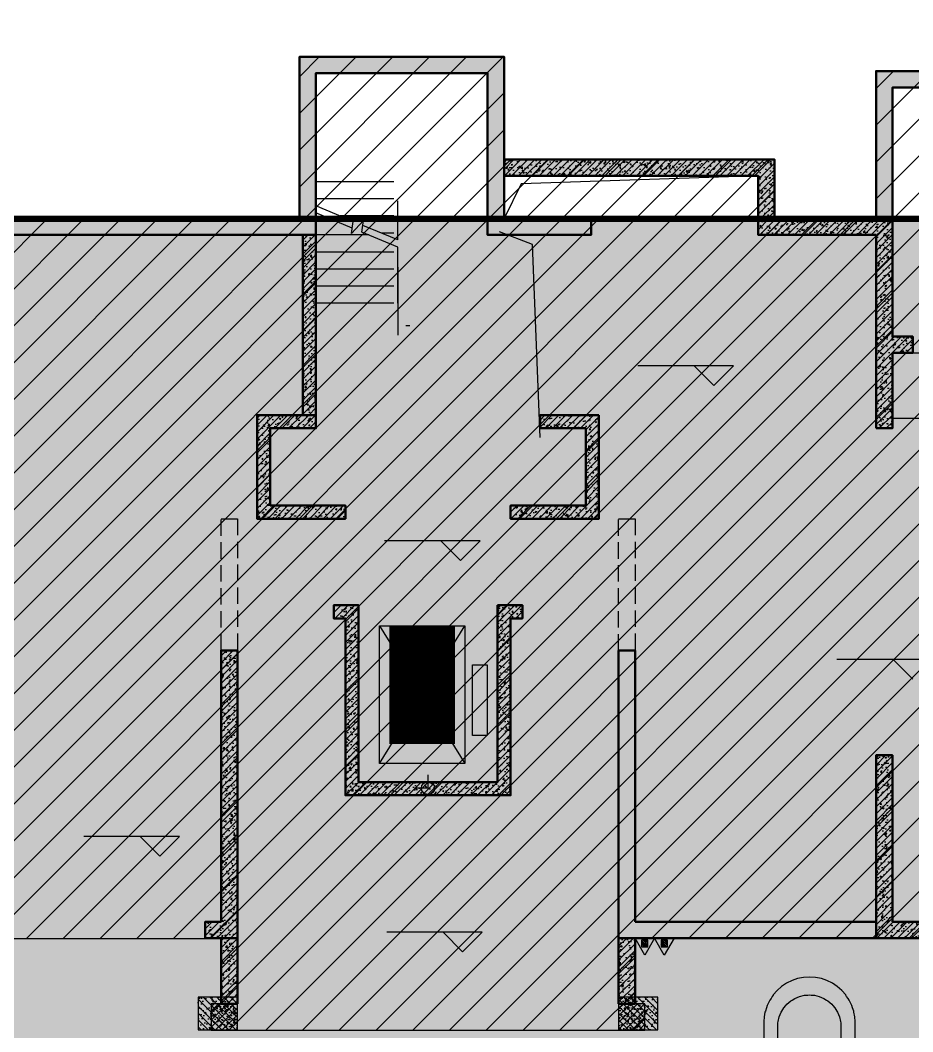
# Model space of a CAD drawing. Extents: x -1338203 to 1886333, y -530034 to 1031844.
# Drawn here: x 773082 to 786707, y 119921 to 135356 of the extents above; entities that cross this region are included whole.
import ezdxf

# ---------------------------------------------------------------- set-up
doc = ezdxf.new("R2010")
doc.units = 0
doc.header["$LTSCALE"] = 1000
doc.header["$MEASUREMENT"] = 0
doc.linetypes.add('A-07-平面B1$0$DASH', pattern=[0.35, 0.25, -0.1])
for name, color, linetype in [('A-07-平面B1$0$0A-A-SYMB-ELEV', 150, 'Continuous'), ('A-07-平面B1$0$0A-B-D&W', 135, 'Continuous'), ('A-07-平面B1$0$0A-E-EVTR', 2, 'Continuous'), ('A-07-平面B1$0$0A-E-STRS', 2, 'Continuous'), ('A-07-平面B1$0$0A-O-HOLE', 52, 'Continuous'), ('A-07-平面B1$0$0A-P-PKNG-STRP', 40, 'Continuous'), ('A-07-平面B1$0$A01-125-交通核文字编号B2$0$0A-A-SYMB-ELEV', 150, 'Continuous'), ('A-FIRE', 7, 'Continuous'), ('p-a-core', 1, 'Continuous'), ('S-07-墙柱B1_1$0$0S-CC-LINE', 52, 'Continuous'), ('S-07-墙柱B1_1$0$0S-CW-HATCH', 251, 'Continuous'), ('S-07-墙柱B1_1$0$0S-CW-HATCH-UP', 251, 'Continuous'), ('S001地下一墙柱$0$S001地下一墙柱$0$0S-CC-LINE', 52, 'Continuous'), ('S001地下一墙柱$0$S001地下一墙柱$0$0S-CW-HATCH', 251, 'Continuous'), ('S001地下一墙柱$0$S001地下一墙柱$0$0S-CW-HATCH-UP', 251, 'Continuous'), ('地面指向箭头', 7, 'Continuous'), ('负一层消火栓$0$0P-EQUIP-FH', 7, 'Continuous')]:
    doc.layers.add(name, color=color, linetype=linetype)
doc.layers.add('A-07-平面B1$0$A01-125-交通核文字编号B2$0$AAD-A-MARK', color=6, linetype='Continuous', plot=False)
doc.layers.add('A-07-平面B1$0$AAD-A-MARK', color=6, linetype='Continuous', plot=False)
doc.layers.add('p-h-walkable', color=7, linetype='Continuous', lineweight=70, true_color=0xf0f0f0)
doc.layers.add('S-07-墙柱B1_1$0$0S-CW-LINE', color=7, linetype='Continuous', lineweight=50)
doc.layers.add('S001地下一墙柱$0$S001地下一墙柱$0$0S-CW-LINE', color=7, linetype='Continuous', lineweight=50)
pattern_1 = [(45, (758006.6, 123639.074), (-53.03301, 53.03301), []), (50, (758006.6, 123639.07), (215.1781, -18.8256), [22.5, -247.5]), (355, (758006.6, 123639.07), (-41.6254, 225.6576), [18, -198]), (100.4514, (758024.53, 123637.5), (173.5528, 206.8319), [19.122, -210.3426]), (46.1842, (758006.6, 123699.07), (320.1723, -49.6557), [33.75, -371.25]), (96.6356, (758033.28, 123694.94), (280.3988, 292.2354), [28.683, -315.514]), (351.1842, (758006.6, 123699.07), (280.3986, 292.2356), [27, -297]), (21, (758036.6, 123684.07), (179.0721, -120.7857), [22.5, -247.5]), (326, (758036.6, 123684.07), (72.9946, 217.545), [18, -198]), (71.4514, (758051.52, 123674), (252.0668, 96.7591), [19.122, -210.3426]), (37.5, (758006.6, 123639.07), (3.64796, 99.86816), [0, -195.6, 0, -201, 0, -198.75]), (7.5, (758006.6, 123639.07), (78.92086, 118.3235), [0, -114.6, 0, -191.1, 0, -75.75]), (327.5, (757939.7, 123639.07), (160.14673, -6.76646), [0, -75, 0, -234, 0, -310.5]), (317.5, (757909.7, 123639.07), (174.95585, 30.0315), [0, -97.5, 0, -155.4, 0, -220.5])]
pattern_2 = [(45, (758006.6, 123639.074), (-53.033, 53.033), []), (50, (758006.6, 123639.07), (215.1781, -18.8256), [22.5, -247.5]), (355, (758006.6, 123639.07), (-41.6254, 225.6576), [18, -198]), (100.4514, (758024.53, 123637.5), (173.5528, 206.8319), [19.122, -210.3426]), (46.1842, (758006.6, 123699.07), (320.1723, -49.6557), [33.75, -371.25]), (96.6356, (758033.28, 123694.94), (280.3988, 292.2354), [28.683, -315.514]), (351.1842, (758006.6, 123699.07), (280.3986, 292.2356), [27, -297]), (21, (758036.6, 123684.07), (179.0721, -120.7857), [22.5, -247.5]), (326, (758036.6, 123684.07), (72.9946, 217.545), [18, -198]), (71.4514, (758051.52, 123674), (252.0668, 96.7591), [19.122, -210.3426]), (37.5, (758006.6, 123639.07), (3.64796, 99.86816), [0, -195.6, 0, -201, 0, -198.75]), (7.5, (758006.6, 123639.07), (78.92086, 118.3235), [0, -114.6, 0, -191.1, 0, -75.75]), (327.5, (757939.7, 123639.07), (160.14673, -6.76646), [0, -75, 0, -234, 0, -310.5]), (317.5, (757909.7, 123639.07), (174.95585, 30.0315), [0, -97.5, 0, -155.4, 0, -220.5])]

# ---------------------------------------------------------------- blocks, each defined once
blk = doc.blocks.new('负一层消火栓$0$$TwtSys$00000546')
h = blk.add_hatch()
h.set_pattern_fill('ANSI31', color=256, scale=200, style=0)
h.set_pattern_definition([(45, (-38543.802, -6670.83), (-17.67767, 17.67767), [])])
h.paths.add_polyline_path([(-65, 174), (65, 174), (65, 44), (-65, 44)])
for points in [[(0, 344), (-198, 0), (198, 0)], [(-65, 174), (65, 174), (65, 44), (-65, 44)]]:
    blk.add_lwpolyline(points, close=True)
blk = doc.blocks.new('负一层消火栓')
at = {"layer": '负一层消火栓$0$0P-EQUIP-FH', "xscale": -0.75, "yscale": 0.75, "zscale": 0.75, "rotation": 180}
for p in [(16250, -185540), (16548, -185540)]:
    blk.add_blockref('负一层消火栓$0$$TwtSys$00000546', p, dxfattribs=at)
blk = doc.blocks.new('JTDT')
at = {"layer": 'A-FIRE'}
h = blk.add_hatch(color=251, dxfattribs=at)
h.dxf.hatch_style = 1
h.paths.add_polyline_path([(189165, 82916), (189162, 82988), (189159, 82988), (189147, 83060), (189144, 83075), (189126, 83123), (189114, 83162), (189105, 83180), (189081, 83230), (189072, 83245), (189057, 83269), (189036, 83299), (189024, 83317), (189021, 83320), (189021, 83323), (188961, 83389), (188893, 83449), (188818, 83500), (188734, 83542), (188650, 83571), (188561, 83586), (188468, 83592), (188378, 83586), (188288, 83571), (188202, 83542), (188118, 83500), (188043, 83449), (187974, 83389), (187915, 83323), (187915, 83320), (187912, 83317), (187900, 83299), (187882, 83269), (187864, 83245), (187858, 83230), (187831, 83180), (187822, 83162), (187810, 83123), (187795, 83075), (187789, 83060), (187777, 82988), (187771, 82916), (187771, 82895), (187771, 82839), (187771, 81938), (187559, 81938), (187559, 81935), (187867, 80625), (187876, 80592), (187882, 80625), (188190, 81935), (187983, 81935), (187983, 81938), (187983, 82839), (187986, 82895), (187989, 82916), (188007, 82988), (188037, 83060), (188046, 83075), (188076, 83123), (188109, 83162), (188124, 83180), (188184, 83230), (188205, 83245), (188247, 83269), (188318, 83299), (188390, 83317), (188441, 83320), (188468, 83323), (188492, 83320), (188543, 83317), (188615, 83299), (188686, 83269), (188728, 83245), (188749, 83230), (188809, 83180), (188824, 83162), (188857, 83123), (188887, 83075), (188896, 83060), (188926, 82988), (188944, 82916), (188947, 82895), (188949, 82839), (188949, 80625), (189168, 80625), (189168, 82839), (189168, 82895)])
at = {"layer": '地面指向箭头', "color": 251, "linetype": 'Continuous'}
blk.add_lwpolyline([(189165, 82916), (189162, 82988), (189159, 82988), (189147, 83060), (189144, 83075), (189126, 83123), (189114, 83162), (189105, 83180), (189081, 83230), (189072, 83245), (189057, 83269), (189036, 83299), (189024, 83317), (189021, 83320), (189021, 83323), (188961, 83389), (188893, 83449), (188818, 83500), (188734, 83542), (188650, 83571), (188561, 83586), (188468, 83592), (188378, 83586), (188288, 83571), (188202, 83542), (188118, 83500), (188043, 83449), (187974, 83389), (187915, 83323), (187915, 83320), (187912, 83317), (187900, 83299), (187882, 83269), (187864, 83245), (187858, 83230), (187831, 83180), (187822, 83162), (187810, 83123), (187795, 83075), (187789, 83060), (187777, 82988), (187771, 82916), (187771, 82895), (187771, 82839), (187771, 81938), (187559, 81938), (187559, 81935), (187867, 80625), (187876, 80592), (187882, 80625), (188190, 81935), (187983, 81935), (187983, 81938), (187983, 82839), (187986, 82895), (187989, 82916), (188007, 82988), (188037, 83060), (188046, 83075), (188076, 83123), (188109, 83162), (188124, 83180), (188184, 83230), (188205, 83245), (188247, 83269), (188318, 83299), (188390, 83317), (188441, 83320), (188468, 83323), (188492, 83320), (188543, 83317), (188615, 83299), (188686, 83269), (188728, 83245), (188749, 83230), (188809, 83180), (188824, 83162), (188857, 83123), (188887, 83075), (188896, 83060), (188926, 82988), (188944, 82916), (188947, 82895), (188949, 82839), (188949, 80625), (189168, 80625), (189168, 82839), (189168, 82895), (189165, 82916)], dxfattribs=at)
blk = doc.blocks.new('A$C9cb663f1')
at = {"layer": '地面指向箭头', "color": 251}
blk.add_blockref('JTDT', (184015, -324601), dxfattribs=at)
blk = doc.blocks.new('A-07-平面B1$0$A$C725c848c')
at = {"layer": 'A-07-平面B1$0$A01-125-交通核文字编号B2$0$0A-A-SYMB-ELEV'}
for p, q in [((-495, 3474), (-795, 3774)), ((-795, 3774), (664, 3774)), ((-495, 3474), (-195, 3774)), ((22095, 3774), (20636, 3774)), ((21795, 3474), (21495, 3774)), ((21795, 3474), (22095, 3774))]:
    blk.add_line(p, q, dxfattribs=at)
at = {"layer": 'A-07-平面B1$0$A01-125-交通核文字编号B2$0$AAD-A-MARK'}
for p, q in [((0, 0), (0, 200)), ((21300, 0), (21300, 200)), ((0, 0), (200, 0)), ((21300, 0), (21100, 0))]:
    blk.add_line(p, q, dxfattribs=at)
for centre in [(0, 0), (21300, 0)]:
    blk.add_circle(centre, 100, dxfattribs=at)
blk = doc.blocks.new('A-07-平面B1$0$zsdg')
at = {"layer": 'A-07-平面B1$0$0A-E-STRS'}
for p, q in [((460, 8364), (460, 8960)), ((1710, 8884), (1710, 8960)), ((1143, 8648), (1710, 8884)), ((1009, 8484), (985, 8661)), ((985, 8661), (1167, 8463)), ((1167, 8463), (1143, 8648)), ((1156, 8546), (1710, 8776)), ((1528, 8700), (1710, 8700)), ((1710, 7400), (1710, 8776)), ((460, 8364), (995, 8587)), ((460, 8256), (1009, 8484)), ((903, 8440), (1710, 8440)), ((460, 7400), (460, 8256)), ((520, 8180), (1710, 8180)), ((460, 7950), (460, 6910)), ((520, 7920), (1710, 7920)), ((520, 7660), (1710, 7660)), ((520, 7400), (1710, 7400))]:
    blk.add_line(p, q, dxfattribs=at)
at = {"layer": 'A-07-平面B1$0$0A-E-STRS', "flags": 128}
for points in [[(520, 9250), (1710, 9250)], [(520, 8990), (1710, 8990)], [(520, 8730), (1339, 8730)], [(520, 8470), (714, 8470)]]:
    blk.add_lwpolyline(points, dxfattribs=at)
blk = doc.blocks.new('A-07-平面B1$0$xx')
at = {"layer": 'A-07-平面B1$0$0A-E-EVTR'}
for p, q in [((1798, 2385), (498, 2385)), ((498, 2385), (498, 285)), ((1798, 285), (498, 2385)), ((1798, 2385), (498, 285)), ((1798, 285), (1798, 2385)), ((381, 1791), (156, 1791)), ((156, 1791), (156, 711)), ((381, 711), (381, 1791)), ((156, 711), (381, 711)), ((498, 285), (1798, 285))]:
    blk.add_line(p, q, dxfattribs=at)
blk = doc.blocks.new('A-07-平面B1$0$A$Ca166e5b7')
at = {"flags": 128}
for points in [[(340, 7060), (280, 7060)], [(20960, 7060), (21020, 7060)]]:
    blk.add_lwpolyline(points, dxfattribs=at)
at = {"layer": 'A-07-平面B1$0$0A-O-HOLE', "flags": 128}
for points in [[(-1710, 5350), (-1593, 8294), (-1090, 8490)], [(23010, 5350), (22893, 8294), (22390, 8490)]]:
    blk.add_lwpolyline(points, dxfattribs=at)
at = {"layer": 'A-07-平面B1$0$AAD-A-MARK'}
for p, q in [((0, 0), (0, 200)), ((21300, 0), (21300, 200)), ((0, 0), (200, 0)), ((21300, 0), (21100, 0))]:
    blk.add_line(p, q, dxfattribs=at)
for centre in [(0, 0), (21300, 0)]:
    blk.add_circle(centre, 100, dxfattribs=at)
for name, p in [('A-07-平面B1$0$zsdg', (0, 0)), ('A-07-平面B1$0$xx', (-1060, 90))]:
    blk.add_blockref(name, p)
at = {"xscale": -1}
for name, p in [('A-07-平面B1$0$zsdg', (21300, 0)), ('A-07-平面B1$0$xx', (22360, 90))]:
    blk.add_blockref(name, p, dxfattribs=at)
blk = doc.blocks.new('A-07-平面B1')
at = {"layer": 'A-07-平面B1$0$0A-A-SYMB-ELEV'}
for p, q in [((25962, 6444), (24504, 6444)), ((25662, 6144), (25362, 6444)), ((25662, 6144), (25962, 6444)), ((29002, 1963), (27543, 1963)), ((28702, 1663), (28402, 1963)), ((17506, -737), (16048, -737)), ((17206, -1037), (16906, -737)), ((17206, -1037), (17506, -737)), ((22129, -2200), (20670, -2200)), ((21829, -2500), (21529, -2200)), ((21829, -2500), (22129, -2200))]:
    blk.add_line(p, q, dxfattribs=at)
at = {"layer": 'A-07-平面B1$0$0A-B-D&W', "linetype": 'A-07-平面B1$0$DASH'}
for points in [[(18390, 2100), (18140, 2100), (18140, 4110), (18390, 4110)], [(24460, 2100), (24210, 2100), (24210, 4110), (24460, 4110)]]:
    blk.add_lwpolyline(points, close=True, dxfattribs=at)
at = {"layer": 'A-07-平面B1$0$0A-O-HOLE', "flags": 128}
blk.add_lwpolyline([(26340, 9340), (22722, 9219), (22460, 8690)], dxfattribs=at)
at = {"layer": 'A-07-平面B1$0$0A-P-PKNG-STRP'}
blk.add_lwpolyline([(28390, 6640), (31000, 6640), (31000, 5640), (28390, 5640)], close=True, dxfattribs=at)
at = {"layer": 'A-07-平面B1$0$AAD-A-MARK'}
for q in [(21300, 200), (21100, 0)]:
    blk.add_line((21300, 0), q, dxfattribs=at)
blk.add_circle((21300, 0), 100, dxfattribs=at)
for name in ['A-07-平面B1$0$A$Ca166e5b7', 'A-07-平面B1$0$A$C725c848c']:
    blk.add_blockref(name, (0, 0))

msp = doc.modelspace()

# ---------------------------------------------------------------- hatches: boundary and pattern name
at = {"ltscale": 0.002}
h = msp.add_hatch(dxfattribs=at)
h.set_pattern_fill('ANSI31', color=8, scale=250)
h.set_pattern_definition([(45, (321361.53, 273451.68), (-280.633, 280.633), [])])
h.paths.add_polyline_path([(768656.6, 121345.6), (776146.6, 121345.6), (776146.6, 120345.6), (775996.6, 120345.6), (775996.6, 119945.6), (782616.6, 119945.6), (782616.6, 120345.6), (782466.6, 120345.6), (782466.6, 121345.6), (790056.6, 121345.6), (790056.6, 123225.6), (794426.6, 123225.6), (794426.6, 134575.6), (786146.6, 134575.6), (786146.6, 132325.6), (784596.5, 132325.6), (784596.5, 133225.6), (780466.6, 133225.6), (780466.6, 134795.6), (777346.6, 134795.6), (777346.6, 132325.6), (759966.6, 132325.6), (759966.6, 134795.6), (756846.6, 134795.6), (756846.6, 133225.6), (752716.7, 133225.6), (752716.7, 132325.6), (750916.6, 132325.6), (750916.6, 130525.6), (748056.6, 130525.6), (748056.6, 127325.6), (747256.6, 127325.6), (747256.6, 125275.6), (746356.6, 125275.6), (746356.6, 121345.6), (754846.6, 121345.6), (754846.6, 120345.6), (754696.6, 120345.6), (754696.6, 119945.6), (761316.6, 119945.6), (761316.6, 120345.6), (761166.6, 120345.6), (761166.6, 121345.6), (765006.6, 121345.6)])
at = {"layer": 'p-h-walkable', "ltscale": 0.002}
h = msp.add_hatch(color=256, dxfattribs=at)
h.dxf.hatch_style = 1
h.paths.add_polyline_path([(633826.6, 244460.7), (640276.6, 244575.6), (640576.6, 234544.8), (645576.7, 234544.6), (645576.7, 209278.9), (732355.9, 209029), (732355.1, 235229.9), (738506.7, 235229.9), (738506.6, 268838.9), (732734.3, 268838.9), (732734.3, 272898.9), (711963.1, 272898.9), (711963.1, 278984.7), (717256.7, 278984.7), (717256.7, 284049), (733571.6, 284135.6), (733996.6, 290449.1), (739216.6, 290449.1), (739766.6, 284299.1), (754626.6, 284299.1), (755296.6, 290449.1), (760516.6, 290449.1), (760816.6, 283049.1), (760816.3, 275879.2), (775122.6, 275879.2), (776006.6, 274138.9), (776006.6, 259429.1), (778716.6, 259429.1), (778716.6, 238849.1), (783416.6, 238849.1), (783416.6, 237229.1), (782066.6, 237229.1), (782066.6, 234429.1), (779546.6, 234429.1), (779546.6, 237129.1), (773916.6, 237129.1), (773916.6, 243229.1), (764306.6, 243225.6), (764306.6, 236639.1), (760766.6, 236639.1), (760766.6, 234429.1), (758246.6, 234429.1), (758246.6, 238649.1), (762116.6, 238649.1), (762116.6, 243225.6), (748656.6, 243225.6), (748756.3, 207529.1), (800106.6, 207528.9), (800206.7, 201639.7), (812908.2, 202239.1), (812576.6, 180449.3), (744206, 180449.3), (744206, 173439), (728556.7, 173439), (728556.6, 122289.1), (746356.6, 122289.1), (750916.6, 132325.6), (842896.6, 132325.6), (843211.6, 121345.6), (839116.6, 121345.6), (839116.6, 93449.1), (864906.6, 93449.1), (864906.6, 79694), (875856.6, 74929.1), (875856.6, 65749.1), (834560.6, 65749.1), (839142.9, 28436.3), (869465.5, 32160.2), (871163.4, 18334), (873704.3, 18646.1), (877328.9, 5540.2), (761876.2, -8638.5), (761133.2, 2082.3), (764950.9, 5291.5), (763253.1, 19116.3), (799242.7, 23536.1), (793807.6, 65749.1), (750756.6, 65749.1), (751556.6, 81645.6), (636016.6, 81645.6), (636016.6, 96345.6), (629416.6, 96345.6), (629416.6, 118203.2), (622306.6, 118203.2), (622286.6, 139083.2), (644406.6, 137003.2), (644406.6, 129968.2), (656656.6, 129968.2), (656406.6, 138083.2), (712156.6, 138083.2), (711856.6, 184449.1), (581811.6, 184349.1), (581826.6, 197199.1), (585876.6, 197449.1), (585976.6, 209279), (629226.6, 209578.9), (628926.8, 236145.4), (633826.6, 236145.6)])
at = {"layer": 'S-07-墙柱B1_1$0$0S-CW-HATCH'}
h = msp.add_hatch(color=256, dxfattribs=at)
h.dxf.hatch_style = 1
h.paths.add_polyline_path([(755416.6, 132329.1), (756846.6, 132329.1), (756846.6, 134799.1), (759966.6, 134799.1), (759966.6, 132329.1), (777346.6, 132329.1), (777346.6, 134799.1), (780466.6, 134799.1), (780466.6, 132329.1), (781796.6, 132329.1), (781796.6, 132079.1), (780216.6, 132079.1), (780216.6, 134549.1), (777596.6, 134549.1), (777596.6, 132079.1), (772416.6, 132079.1), (772416.6, 127349.1), (772216.6, 127349.1), (772216.6, 132079.1), (765096.6, 132079.1), (765096.6, 127349.1), (764896.6, 127349.1), (764896.6, 132079.1), (759716.6, 132079.1), (759716.6, 134549.1), (757096.6, 134549.1), (757096.6, 132079.1), (755416.6, 132079.1)])
h = msp.add_hatch(color=256, dxfattribs=at)
h.dxf.hatch_style = 1
h.paths.add_polyline_path([(780466.6, 133229.1), (784596.5, 133229.1), (784596.5, 132329.1), (784346.5, 132329.1), (784346.5, 132979.1), (780466.6, 132979.1)])
h = msp.add_hatch(color=256, dxfattribs=at)
h.dxf.hatch_style = 1
h.paths.add_polyline_path([(786146.6, 129129.3), (786146.6, 132079.3), (784346.5, 132079.3), (784346.5, 132329.1), (786396.6, 132329.3), (786396.8, 130529.3), (786706.6, 130529.3), (786706.6, 130279.3), (786396.6, 130279.3), (786396.6, 129129.3)])
h = msp.add_hatch(color=256, dxfattribs=at)
h.dxf.hatch_style = 1
h.paths.add_polyline_path([(777596.6, 129329.1), (777396.6, 129329.1), (777396.6, 132079.1), (777596.6, 132079.1)])
h = msp.add_hatch(color=256, dxfattribs=at)
h.dxf.hatch_style = 1
h.paths.add_polyline_path([(776896.6, 127949.1), (778046.6, 127949.1), (778046.6, 127749.1), (776696.6, 127749.1), (776696.6, 129329.1), (777596.6, 129329.1), (777596.6, 129129.1), (776896.6, 129129.1)])
h = msp.add_hatch(color=256, dxfattribs=at)
h.dxf.hatch_style = 1
h.paths.add_polyline_path([(781916.6, 129329.1), (781916.6, 127749.1), (780566.6, 127749.1), (780566.6, 127949.1), (781716.6, 127949.1), (781716.6, 129129.1), (781016.6, 129129.1), (781016.6, 129329.1)])
h = msp.add_hatch(color=256, dxfattribs=at)
h.dxf.hatch_style = 1
h.paths.add_polyline_path([(780366.6, 126429.1), (780746.6, 126429.1), (780746.6, 126229.1), (780566.6, 126229.1), (780566.6, 123529.1), (778046.6, 123529.1), (778046.6, 126229.1), (777866.6, 126229.1), (777866.6, 126429.1), (778246.6, 126429.1), (778246.6, 123729.1), (780366.6, 123729.1)])
h = msp.add_hatch(color=256, dxfattribs=at)
h.dxf.hatch_style = 1
h.paths.add_polyline_path([(776396.6, 121349.1), (775906.6, 121349.1), (775906.6, 121599.1), (776146.6, 121599.1), (776146.6, 125739.1), (776396.6, 125739.1)])
h = msp.add_hatch(color=256, dxfattribs=at)
h.dxf.hatch_style = 1
h.paths.add_polyline_path([(782466.6, 121599.1), (786146.6, 121599.1), (786146.6, 121349.1), (782216.6, 121349.1), (782216.6, 125739.1), (782466.6, 125739.1)])
h = msp.add_hatch(color=256, dxfattribs=at)
h.dxf.hatch_style = 1
h.paths.add_polyline_path([(786396.6, 121599.1), (789806.6, 121599.1), (789806.6, 121349.1), (786146.6, 121349.1), (786146.6, 124139.1), (786396.6, 124139.1)])
h = msp.add_hatch(color=256, dxfattribs=at)
h.dxf.hatch_style = 1
h.paths.add_polyline_path([(776396.6, 121349.1), (776146.6, 121349.1), (776146.6, 120349.1), (776396.6, 120349.1)])
h = msp.add_hatch(color=256, dxfattribs=at)
h.dxf.hatch_style = 1
h.paths.add_polyline_path([(782216.6, 121349.1), (782466.6, 121349.1), (782466.6, 120349.1), (782216.6, 120349.1)])
h = msp.add_hatch(color=256, dxfattribs=at)
h.dxf.hatch_style = 1
h.paths.add_polyline_path([(776396.6, 120349.1), (775996.6, 120349.1), (775996.6, 119949.1), (776396.6, 119949.1)])
h = msp.add_hatch(color=256, dxfattribs=at)
h.dxf.hatch_style = 1
h.paths.add_polyline_path([(782616.6, 120349.1), (782216.6, 120349.1), (782216.6, 119949.1), (782616.6, 119949.1)])
at = {"layer": 'S-07-墙柱B1_1$0$0S-CW-HATCH-UP'}
h = msp.add_hatch(dxfattribs=at)
h.set_pattern_fill('钢筋混凝土', color=256, scale=30)
h.set_pattern_definition(pattern_2)
h.paths.add_polyline_path([(755416.6, 132329.1), (756846.6, 132329.1), (756846.6, 134799.1), (759966.6, 134799.1), (759966.6, 132329.1), (777346.6, 132329.1), (777346.6, 134799.1), (780466.6, 134799.1), (780466.6, 132329.1), (781796.6, 132329.1), (781796.6, 132079.1), (780216.6, 132079.1), (780216.6, 134549.1), (777596.6, 134549.1), (777596.6, 132079.1), (772416.6, 132079.1), (772416.6, 127349.1), (772216.6, 127349.1), (772216.6, 132079.1), (765096.6, 132079.1), (765096.6, 127349.1), (764896.6, 127349.1), (764896.6, 132079.1), (759716.6, 132079.1), (759716.6, 134549.1), (757096.6, 134549.1), (757096.6, 132079.1), (755416.6, 132079.1)])
h = msp.add_hatch(dxfattribs=at)
h.set_pattern_fill('钢筋混凝土', color=256, scale=30)
h.set_pattern_definition([(45, (-1835359.845, 760007.91), (-53.0330086, 53.0330086), []), (50, (-1835359.84, 760007.9), (215.178055, -18.82564), [22.5, -247.5]), (355, (-1835359.84, 760007.9), (-41.6254, 225.65764), [18, -198]), (100.4514, (-1835341.91, 760006.34), (173.552815, 206.831863), [19.122057, -210.342634]), (46.1842, (-1835359.84, 760067.9), (320.172315, -49.655704), [33.75, -371.25]), (96.6356, (-1835333.16, 760063.77), (280.39881, 292.23536), [28.683086, -315.5139]), (351.1842, (-1835359.84, 760067.9), (280.398584, 292.23558), [27, -297]), (21, (-1835329.84, 760052.9), (179.072116, -120.785667), [22.5, -247.5]), (326, (-1835329.84, 760052.9), (72.9946, 217.545014), [18, -198]), (71.4514, (-1835314.92, 760042.84), (252.066789, 96.759149), [19.122057, -210.342634]), (37.5, (-1835359.845, 760007.91), (3.6479566, 99.8681561), [0, -195.6, 0, -201, 0, -198.75]), (7.5, (-1835359.84, 760007.91), (78.9208612, 118.3235136), [0, -114.6, 0, -191.1, 0, -75.75]), (327.5, (-1835426.745, 760007.91), (160.1467309, -6.7664615), [0, -75, 0, -234, 0, -310.5]), (317.5, (-1835456.74, 760007.91), (174.955851, 30.031495), [0, -97.5, 0, -155.4, 0, -220.5])])
h.paths.add_polyline_path([(780466.6, 133229.1), (784596.5, 133229.1), (784596.5, 132329.1), (784346.5, 132329.1), (784346.5, 132979.1), (780466.6, 132979.1)])
h = msp.add_hatch(dxfattribs=at)
h.set_pattern_fill('钢筋混凝土', color=256, scale=30)
h.set_pattern_definition(pattern_2)
h.paths.add_polyline_path([(786146.6, 129129.3), (786146.6, 132079.3), (784346.5, 132079.3), (784346.5, 132329.1), (786396.6, 132329.3), (786396.8, 130529.3), (786706.6, 130529.3), (786706.6, 130279.3), (786396.6, 130279.3), (786396.6, 129129.3)])
h = msp.add_hatch(dxfattribs=at)
h.set_pattern_fill('钢筋混凝土', color=256, scale=30)
h.set_pattern_definition(pattern_1)
h.paths.add_polyline_path([(777596.6, 129329.1), (777396.6, 129329.1), (777396.6, 132079.1), (777596.6, 132079.1)])
h = msp.add_hatch(dxfattribs=at)
h.set_pattern_fill('钢筋混凝土', color=256, scale=30)
h.set_pattern_definition(pattern_1)
h.paths.add_polyline_path([(776896.6, 127949.1), (778046.6, 127949.1), (778046.6, 127749.1), (776696.6, 127749.1), (776696.6, 129329.1), (777596.6, 129329.1), (777596.6, 129129.1), (776896.6, 129129.1)])
h = msp.add_hatch(dxfattribs=at)
h.set_pattern_fill('钢筋混凝土', color=256, scale=30)
h.set_pattern_definition(pattern_1)
h.paths.add_polyline_path([(781916.6, 129329.1), (781916.6, 127749.1), (780566.6, 127749.1), (780566.6, 127949.1), (781716.6, 127949.1), (781716.6, 129129.1), (781016.6, 129129.1), (781016.6, 129329.1)])
h = msp.add_hatch(dxfattribs=at)
h.set_pattern_fill('钢筋混凝土', color=256, scale=30)
h.set_pattern_definition(pattern_1)
h.paths.add_polyline_path([(780366.6, 126429.1), (780746.6, 126429.1), (780746.6, 126229.1), (780566.6, 126229.1), (780566.6, 123529.1), (778046.6, 123529.1), (778046.6, 126229.1), (777866.6, 126229.1), (777866.6, 126429.1), (778246.6, 126429.1), (778246.6, 123729.1), (780366.6, 123729.1)])
h = msp.add_hatch(dxfattribs=at)
h.set_pattern_fill('钢筋混凝土', color=256, scale=30)
h.set_pattern_definition(pattern_1)
h.paths.add_polyline_path([(776396.6, 121349.1), (775906.6, 121349.1), (775906.6, 121599.1), (776146.6, 121599.1), (776146.6, 125739.1), (776396.6, 125739.1)])
h = msp.add_hatch(dxfattribs=at)
h.set_pattern_fill('钢筋混凝土', color=256, scale=30)
h.set_pattern_definition(pattern_1)
h.paths.add_polyline_path([(782466.6, 121599.1), (786146.6, 121599.1), (786146.6, 121349.1), (782216.6, 121349.1), (782216.6, 125739.1), (782466.6, 125739.1)])
h = msp.add_hatch(dxfattribs=at)
h.set_pattern_fill('钢筋混凝土', color=256, scale=30)
h.set_pattern_definition(pattern_1)
h.paths.add_polyline_path([(786396.6, 121599.1), (789806.6, 121599.1), (789806.6, 121349.1), (786146.6, 121349.1), (786146.6, 124139.1), (786396.6, 124139.1)])
h = msp.add_hatch(dxfattribs=at)
h.set_pattern_fill('钢筋混凝土', color=256, scale=30)
h.set_pattern_definition(pattern_1)
h.paths.add_polyline_path([(776396.6, 121349.1), (776146.6, 121349.1), (776146.6, 120349.1), (776396.6, 120349.1)])
h = msp.add_hatch(dxfattribs=at)
h.set_pattern_fill('钢筋混凝土', color=256, scale=30)
h.set_pattern_definition(pattern_1)
h.paths.add_polyline_path([(782216.6, 121349.1), (782466.6, 121349.1), (782466.6, 120349.1), (782216.6, 120349.1)])
h = msp.add_hatch(dxfattribs=at)
h.set_pattern_fill('钢筋混凝土', color=256, scale=30)
h.set_pattern_definition(pattern_1)
h.paths.add_polyline_path([(776396.6, 120349.1), (775996.6, 120349.1), (775996.6, 119949.1), (776396.6, 119949.1)])
h = msp.add_hatch(dxfattribs=at)
h.set_pattern_fill('钢筋混凝土', color=256, scale=30)
h.set_pattern_definition(pattern_1)
h.paths.add_polyline_path([(782616.6, 120349.1), (782216.6, 120349.1), (782216.6, 119949.1), (782616.6, 119949.1)])
at = {"layer": 'S001地下一墙柱$0$S001地下一墙柱$0$0S-CW-HATCH'}
h = msp.add_hatch(color=256, dxfattribs=at)
h.dxf.hatch_style = 1
h.paths.add_polyline_path([(776396.6, 119949.1), (776396.6, 120449.1), (775796.6, 120449.1), (775796.6, 119949.1)])
h = msp.add_hatch(color=256, dxfattribs=at)
h.dxf.hatch_style = 1
h.paths.add_polyline_path([(782816.6, 119949.1), (782816.6, 120449.1), (782216.6, 120449.1), (782216.6, 119949.1)])
at = {"layer": 'S001地下一墙柱$0$S001地下一墙柱$0$0S-CW-HATCH-UP', "ltscale": 0.002}
h = msp.add_hatch(dxfattribs=at)
h.set_pattern_fill('钢筋混凝土', color=256, scale=30)
h.set_pattern_definition([(45, (-8e-05, 0.0003), (-53.0330086, 53.0330086), []), (50, (-8e-05, 0.0003), (215.178055, -18.82564), [22.5, -247.5]), (355, (-8e-05, 0.0003), (-41.6254, 225.65764), [18, -198]), (100.4514, (17.93, -1.57), (173.552815, 206.83186), [19.122057, -210.342634]), (46.1842, (-8e-05, 60), (320.172315, -49.6557), [33.75, -371.25]), (96.6356, (26.68, 55.86), (280.39881, 292.23536), [28.68309, -315.5139]), (351.1842, (-8e-05, 60), (280.39858, 292.23558), [27, -297]), (21, (30, 45), (179.072116, -120.785667), [22.5, -247.5]), (326, (30, 45), (72.9946, 217.545014), [18, -198]), (71.4514, (44.92, 34.93), (252.06679, 96.75915), [19.122057, -210.342634]), (37.5, (-8e-05, 0.0003), (3.6479566, 99.868156), [0, -195.6, 0, -201, 0, -198.75]), (7.5, (-8e-05, 0.0003), (78.920861, 118.323514), [0, -114.6, 0, -191.1, 0, -75.75]), (327.5, (-66.9, 0.0003), (160.146731, -6.7664615), [0, -75, 0, -234, 0, -310.5]), (317.5, (-96.9, 0.0003), (174.95585, 30.031495), [0, -97.5, 0, -155.4, 0, -220.5])])
h.paths.add_polyline_path([(786146.6, 132329.1), (786146.6, 134579.1), (807666.6, 134579.1), (807666.6, 132329.1), (807416.6, 132329.1), (807416.6, 134329.1), (786396.6, 134329.1), (786396.6, 132329.1)])
at = {"layer": 'S001地下一墙柱$0$S001地下一墙柱$0$0S-CW-HATCH-UP'}
h = msp.add_hatch(dxfattribs=at)
h.set_pattern_fill('钢筋混凝土', color=256, scale=30, angle=-90)
h.set_pattern_definition([(315, (785348.326, 87638.34), (53.03301, 53.03301), []), (320, (785348.33, 87638.34), (-18.8256, -215.1781), [22.5, -247.5]), (265, (785348.33, 87638.34), (225.6576, 41.6254), [18, -198]), (10.4514, (785346.76, 87620.4), (206.8319, -173.5528), [19.122, -210.3426]), (316.1842, (785408.33, 87638.34), (-49.6557, -320.1723), [33.75, -371.25]), (6.6356, (785404.2, 87611.66), (292.2354, -280.3988), [28.683, -315.514]), (261.1842, (785408.33, 87638.34), (292.2356, -280.3986), [27, -297]), (291, (785393.33, 87608.34), (-120.7857, -179.0721), [22.5, -247.5]), (236, (785393.33, 87608.34), (217.545, -72.9946), [18, -198]), (341.4514, (785383.26, 87593.42), (96.7591, -252.0668), [19.122, -210.3426]), (307.5, (785348.326, 87638.34), (99.86816, -3.64796), [0, -195.6, 0, -201, 0, -198.75]), (277.5, (785348.33, 87638.34), (118.3235, -78.92086), [0, -114.6, 0, -191.1, 0, -75.75]), (237.5, (785348.326, 87705.24), (-6.76646, -160.14673), [0, -75, 0, -234, 0, -310.5]), (227.5, (785348.33, 87735.24), (30.0315, -174.95585), [0, -97.5, 0, -155.4, 0, -220.5])])
h.paths.add_polyline_path([(776396.6, 119949.1), (776396.6, 120449.1), (775796.6, 120449.1), (775796.6, 119949.1)])
h = msp.add_hatch(dxfattribs=at)
h.set_pattern_fill('钢筋混凝土', color=256, scale=30, angle=-90)
h.set_pattern_definition([(315, (791768.326, 87638.34), (53.03301, 53.03301), []), (320, (791768.33, 87638.34), (-18.8256, -215.1781), [22.5, -247.5]), (265, (791768.33, 87638.34), (225.6576, 41.6254), [18, -198]), (10.4514, (791766.76, 87620.4), (206.8319, -173.5528), [19.122, -210.3426]), (316.1842, (791828.33, 87638.34), (-49.6557, -320.1723), [33.75, -371.25]), (6.6356, (791824.2, 87611.66), (292.2354, -280.3988), [28.683, -315.514]), (261.1842, (791828.33, 87638.34), (292.2356, -280.3986), [27, -297]), (291, (791813.33, 87608.34), (-120.7857, -179.0721), [22.5, -247.5]), (236, (791813.33, 87608.34), (217.545, -72.9946), [18, -198]), (341.4514, (791803.26, 87593.42), (96.7591, -252.0668), [19.122, -210.3426]), (307.5, (791768.326, 87638.34), (99.86816, -3.64796), [0, -195.6, 0, -201, 0, -198.75]), (277.5, (791768.33, 87638.34), (118.3235, -78.92086), [0, -114.6, 0, -191.1, 0, -75.75]), (237.5, (791768.326, 87705.24), (-6.76646, -160.14673), [0, -75, 0, -234, 0, -310.5]), (227.5, (791768.33, 87735.24), (30.0315, -174.95585), [0, -97.5, 0, -155.4, 0, -220.5])])
h.paths.add_polyline_path([(782816.6, 119949.1), (782816.6, 120449.1), (782216.6, 120449.1), (782216.6, 119949.1)])

# ---------------------------------------------------------------- linework, layer by layer
at = {"color": 3, "flags": 128}
for points in [[(794426.6, 134575.6), (786146.6, 134575.6), (786146.6, 132325.6), (784596.5, 132325.6), (784596.5, 133225.6), (780466.6, 133225.6), (780466.6, 134795.6), (777346.6, 134795.6), (777346.6, 132325.6), (759966.6, 132325.6), (759966.6, 134795.6), (756846.6, 134795.6), (756846.6, 133225.6), (752716.7, 133225.6)], [(768656.6, 121345.6), (776146.6, 121345.6), (776146.6, 120345.6), (775996.6, 120345.6), (775996.6, 119945.6), (782616.6, 119945.6), (782616.6, 120345.6), (782466.6, 120345.6), (782466.6, 121345.6), (790056.6, 121345.6)]]:
    msp.add_lwpolyline(points, dxfattribs=at)
at = {"layer": 'p-a-core', "ltscale": 0.002, "const_width": 1000}
msp.add_lwpolyline([(779218.3, 126114.1), (779218.3, 124314.1)], dxfattribs=at)
at = {"layer": 'p-h-walkable', "ltscale": 0.002, "const_width": 100}
msp.add_lwpolyline([(728556.7, 173439), (728556.6, 122289.1), (746356.6, 122289.1), (750916.6, 132325.6), (842896.6, 132325.6), (843211.6, 121345.6), (839116.6, 121345.6), (839116.6, 93449.1), (864906.6, 93449.1), (864906.6, 79694), (875856.6, 74929.1)], dxfattribs=at)
at = {"layer": 'S-07-墙柱B1_1$0$0S-CC-LINE'}
for points in [[(776396.6, 120349.1), (775996.6, 120349.1), (775996.6, 119949.1), (776396.6, 119949.1)], [(782616.6, 120349.1), (782216.6, 120349.1), (782216.6, 119949.1), (782616.6, 119949.1)]]:
    msp.add_lwpolyline(points, close=True, dxfattribs=at)
at = {"layer": 'S-07-墙柱B1_1$0$0S-CW-LINE', "flags": 128}
msp.add_lwpolyline([(759966.6, 132329.1), (777346.6, 132329.1), (777346.6, 134799.1), (780466.6, 134799.1), (780466.6, 132329.1), (781796.6, 132329.1), (781796.6, 132079.1), (780216.6, 132079.1), (780216.6, 134549.1), (777596.6, 134549.1), (777596.6, 132079.1), (772416.6, 132079.1)], dxfattribs=at)
at = {"layer": 'S-07-墙柱B1_1$0$0S-CW-LINE'}
for points in [[(780466.6, 133229.1), (784596.5, 133229.1), (784596.5, 132329.1), (784346.5, 132329.1), (784346.5, 132979.1), (780466.6, 132979.1)], [(786146.6, 129129.3), (786146.6, 132079.3), (784346.5, 132079.3), (784346.5, 132329.1), (786396.6, 132329.3), (786396.8, 130529.3), (786706.6, 130529.3), (786706.6, 130279.3), (786396.6, 130279.3), (786396.6, 129129.3)], [(777596.6, 129329.1), (777396.6, 129329.1), (777396.6, 132079.1), (777596.6, 132079.1)], [(776896.6, 127949.1), (778046.6, 127949.1), (778046.6, 127749.1), (776696.6, 127749.1), (776696.6, 129329.1), (777596.6, 129329.1), (777596.6, 129129.1), (776896.6, 129129.1)], [(781916.6, 129329.1), (781916.6, 127749.1), (780566.6, 127749.1), (780566.6, 127949.1), (781716.6, 127949.1), (781716.6, 129129.1), (781016.6, 129129.1), (781016.6, 129329.1)], [(780366.6, 126429.1), (780746.6, 126429.1), (780746.6, 126229.1), (780566.6, 126229.1), (780566.6, 123529.1), (778046.6, 123529.1), (778046.6, 126229.1), (777866.6, 126229.1), (777866.6, 126429.1), (778246.6, 126429.1), (778246.6, 123729.1), (780366.6, 123729.1)], [(776396.6, 121349.1), (775906.6, 121349.1), (775906.6, 121599.1), (776146.6, 121599.1), (776146.6, 125739.1), (776396.6, 125739.1)], [(782466.6, 121599.1), (786146.6, 121599.1), (786146.6, 121349.1), (782216.6, 121349.1), (782216.6, 125739.1), (782466.6, 125739.1)], [(786396.6, 121599.1), (789806.6, 121599.1), (789806.6, 121349.1), (786146.6, 121349.1), (786146.6, 124139.1), (786396.6, 124139.1)], [(776396.6, 121349.1), (776146.6, 121349.1), (776146.6, 120349.1), (776396.6, 120349.1)], [(782216.6, 121349.1), (782466.6, 121349.1), (782466.6, 120349.1), (782216.6, 120349.1)]]:
    msp.add_lwpolyline(points, close=True, dxfattribs=at)
at = {"layer": 'S001地下一墙柱$0$S001地下一墙柱$0$0S-CC-LINE'}
for points in [[(776396.6, 119949.1), (776396.6, 120449.1), (775796.6, 120449.1), (775796.6, 119949.1)], [(782816.6, 119949.1), (782816.6, 120449.1), (782216.6, 120449.1), (782216.6, 119949.1)]]:
    msp.add_lwpolyline(points, close=True, dxfattribs=at)
at = {"layer": 'S001地下一墙柱$0$S001地下一墙柱$0$0S-CW-LINE', "ltscale": 0.002}
msp.add_lwpolyline([(786146.6, 132329.1), (786146.6, 134579.1), (807666.6, 134579.1), (807666.6, 132329.1), (807416.6, 132329.1), (807416.6, 134329.1), (786396.6, 134329.1), (786396.6, 132329.1)], close=True, dxfattribs=at)

# ---------------------------------------------------------------- block references
at = {"ltscale": 0.002}
for name, p in [('负一层消火栓', (766365.4, 306889.1)), ('A$C9cb663f1', (412646.2, 361761.3)), ('A-07-平面B1', (758006.6, 123639.1))]:
    msp.add_blockref(name, p, dxfattribs=at)

doc.saveas('drawing.dxf')
